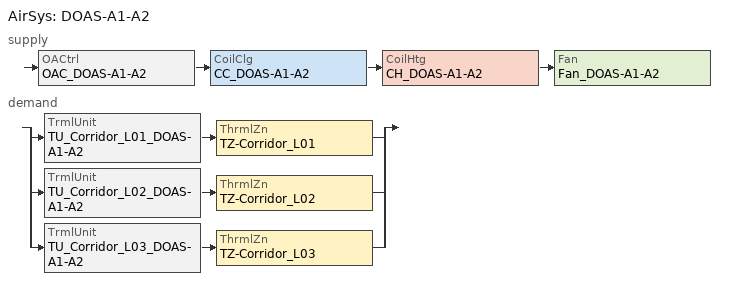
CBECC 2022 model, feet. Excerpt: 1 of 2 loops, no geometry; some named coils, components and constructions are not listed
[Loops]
AirSys 'DOAS-A1-A2'
 supply: OACtrl 'OAC_DOAS-A1-A2' > CoilClg 'CC_DOAS-A1-A2' > CoilHtg 'CH_DOAS-A1-A2' > Fan 'Fan_DOAS-A1-A2'
 demand: split
  | TrmlUnit 'TU_Corridor_L01_DOAS-A1-A2' > ThrmlZn 'TZ-Corridor_L01'
  | TrmlUnit 'TU_Corridor_L02_DOAS-A1-A2' > ThrmlZn 'TZ-Corridor_L02'
  | TrmlUnit 'TU_Corridor_L03_DOAS-A1-A2' > ThrmlZn 'TZ-Corridor_L03'
[ResCathedralCeiling] RoofRise=0; Orientation=Front; Construction=Concrete Roof_2x8 R25; RoofSolReflect=0.65
Name | Area
Roof (Front 2) : A13.5 MLT_B 17_L02 | 68.161
Roof (Front 1) : B2.0 MTL_B 18_L02 | 459.022
Roof (Front 2) : B2.0 MTL_B 18_L02 | 100.034
Roof (Front 3) : B2.0 MTL_B 18_L02 | 459.085
Roof (Front 1) : B2.5 MTL_B 22_L02 | 1.09974
Roof (Front 1) : B13.0 MTL_B 26_L02 | 15.8198
Roof (Front 2) : B13.0 MTL_B 26_L02 | 52.6652
Roof (Front 1) : CONF. POD_L02 | 182.73
Roof (Front 1) : GARAGE_L02 | 5128.87
Roof (Front 2) : GARAGE_L02 | 10709.4
Roof (Front 3) : GARAGE_L02 | 31.4176
Roof (Front 4) : GARAGE_L02 | 4150.62
Roof (Front 5) : GARAGE_L02 | 3407.97
Roof (Front 1) : LOUNGE POD_L02 | 201.938
Roof (Front 1) : LOUNGE_L02 | 867.838
Roof (Front 1) : MECH_L02 | 20.5052
Roof (Front 1) : NEIGHBORHOOD AMENITY_L02 | 534.728
Roof (Front 1) : POD_L02 | 99.7516
Roof (Front 1) : POOL EQUIP_L02 | 676.132
Roof (Front 1) : POOL_L02 | 1919.36
Roof (Front 1) : S7.0 MTL_B 30_L02 | 486.49
Roof (Front 1) : STORAGE 4_L02 | 894.994
Roof (Front 1) : STORAGE 5_L02 | 23.4774
Roof (Front 1) : STORAGE 6_L02 | 217.311
Roof (Front 1) : STORAGE 8_L02 | 42.5995
[ResExtWall]
Name | Orientation | Area | Construction
ExtWall (Left 1) : A13.5 MLT_B 17_L02; ExtWall (Left 1) : B13.0 MTL_B 26_L02 | Left | 72.1063 | R-21 Metal Frame
ExtWall (Back 1) : A13.5 MLT_B 17_L02 | Back | 142.713 | R-21 Metal Frame
ExtWall (Back 2) : A13.5 MLT_B 17_L02 | Back | 135.201 | R-21 Metal Frame
ExtWall (Back 3) : A13.5 MLT_B 17_L02 | Back | 174.764 | R-21 Metal Frame
ExtWall (Right 1) : A13.5 MLT_B 17_L02; ExtWall (Right 2) : B13.0 MTL_B 26_L02 | Right | 72.1063 | R-21 Metal Frame
ExtWall (Front 1) : B2.0 MTL_B 18_L02; ExtWall (Front 4) : B2.0 MTL_B 18_L02; ExtWall (Front 5) : B2.0 MTL_B 18_L02 | Front | 81.0079 | R-21 Metal Frame
ExtWall (Front 2) : B2.0 MTL_B 18_L02 | Front | 304.563 | R-21 Metal Frame
ExtWall (Front 3) : B2.0 MTL_B 18_L02 | Front | 147.685 | R-21 Metal Frame
ExtWall (Left 1) : B2.0 MTL_B 18_L02 | Left | 79.1417 | R-21 Metal Frame
ExtWall (Left 2) : B2.0 MTL_B 18_L02 | Left | 304.563 | R-21 Metal Frame
ExtWall (Left 3) : B2.0 MTL_B 18_L02 | Left | 147.685 | R-21 Metal Frame
ExtWall (Back 1) : B2.0 MTL_B 18_L02 | Back | 81.0079 | R-21 Metal Frame
ExtWall (Back 2) : B2.0 MTL_B 18_L02 | Back | 161.059 | R-21 Metal Frame
ExtWall (Right 1) : B2.0 MTL_B 18_L02; ExtWall (Right 4) : B2.0 MTL_B 18_L02 | Right | 304.563 | R-21 Metal Frame
ExtWall (Right 2) : B2.0 MTL_B 18_L02; ExtWall (Right 5) : B2.0 MTL_B 18_L02 | Right | 147.685 | R-21 Metal Frame
ExtWall (Right 3) : B2.0 MTL_B 18_L02 | Right | 81.0079 | R-21 Metal Frame
ExtWall (Front 1) : B2.5 MTL_B 22_L02 | Front | 151.988 | R-21 Metal Frame
ExtWall (Front 2) : B2.5 MTL_B 22_L02 | Front | 15.0868 | R-21 Metal Frame
ExtWall (Front 3) : B2.5 MTL_B 22_L02 | Front | 145.26 | R-21 Metal Frame
ExtWall (Front 4) : B2.5 MTL_B 22_L02 | Front | 137.894 | R-21 Metal Frame
ExtWall (Left 1) : B2.5 MTL_B 22_L02 | Left | 77.8661 | R-21 Metal Frame
ExtWall (Right 1) : B2.5 MTL_B 22_L02 | Right | 77.9134 | R-21 Metal Frame
ExtWall (Front 1) : B3.2 MTL_B 10_L02 | Front | 65.2756 | R-21 Metal Frame
ExtWall (Front 2) : B3.2 MTL_B 10_L02 | Front | 93.0079 | R-21 Metal Frame
ExtWall (Back 1) : B3.2 MTL_B 10_L02 | Back | 419.398 | R-21 Metal Frame
ExtWall (Back 2) : B3.2 MTL_B 10_L02 | Back | 65.2756 | R-21 Metal Frame
ExtWall (Right 1) : B3.2 MTL_B 10_L02 | Right | 144.224 | R-21 Metal Frame
ExtWall (Right 2) : B3.2 MTL_B 10_L02 | Right | 178.236 | R-21 Metal Frame
ExtWall (Right 3) : B3.2 MTL_B 10_L02 | Right | 99.0709 | R-21 Metal Frame
ExtWall (Front 1) : B8.0 MTL_B 23_L02 | Front | 25.1811 | R-21 Metal Frame
ExtWall (Front 2) : B8.0 MTL_B 23_L02 | Front | 217.412 | R-21 Metal Frame
ExtWall (Front 3) : B8.0 MTL_B 23_L02 | Front | 124.631 | R-21 Metal Frame
ExtWall (Front 4) : B8.0 MTL_B 23_L02 | Front | 138.913 | R-21 Metal Frame
ExtWall (Left 1) : B8.0 MTL_B 23_L02 | Left | 62.5715 | R-21 Metal Frame
ExtWall (Back 1) : B8.0 MTL_B 23_L02 | Back | 72.4685 | R-21 Metal Frame
ExtWall (Right 1) : B8.0 MTL_B 23_L02 | Right | 131.909 | R-21 Metal Frame
ExtWall (Right 2) : B8.0 MTL_B 23_L02 | Right | 82.4212 | R-21 Metal Frame
ExtWall (Right 3) : B8.0 MTL_B 23_L02 | Right | 286.13 | R-21 Metal Frame
ExtWall (Front 1) : B9.0 MTL_B 24_L02 | Front | 411.719 | R-21 Metal Frame
ExtWall (Front 2) : B9.0 MTL_B 24_L02 | Front | 142.618 | R-21 Metal Frame
ExtWall (Left 1) : B9.0 MTL_B 24_L02 | Left | 81.0079 | R-21 Metal Frame
ExtWall (Right 1) : B9.0 MTL_B 24_L02 | Right | 81.7972 | R-21 Metal Frame
ExtWall (Front 1) : B12.1 MTL_B 25_L02 | Front | 25.7992 | R-21 Metal Frame
ExtWall (Left 1) : B12.1 MTL_B 25_L02 | Left | 311.669 | R-21 Metal Frame
ExtWall (Left 2) : B12.1 MTL_B 25_L02 | Left | 140.791 | R-21 Metal Frame
ExtWall (Back 1) : B12.1 MTL_B 25_L02 | Back | 84.9055 | R-21 Metal Frame
ExtWall (Back 2) : B12.1 MTL_B 25_L02 | Back | 343.24 | R-21 Metal Frame
ExtWall (Right 1) : B12.1 MTL_B 25_L02 | Right | 47.9961 | R-21 Metal Frame
ExtWall (Back 1) : B13.0 MTL_B 26_L02 | Back | 139.193 | R-21 Metal Frame
ExtWall (Back 2) : B13.0 MTL_B 26_L02 | Back | 345.055 | R-21 Metal Frame
ExtWall (Back 3) : B13.0 MTL_B 26_L02 | Back | 127.567 | R-21 Metal Frame
ExtWall (Right 1) : B13.0 MTL_B 26_L02 | Right | 4.90551 | R-21 Metal Frame
ExtWall (Left 1) : ELEVATOR 1_L02 | Left | 45.0472 | R-21 Metal Frame
ExtWall (Front 1) : LOUNGE_L02 | Front | 247.749 | R-21 Metal Frame
ExtWall (Left 1) : LOUNGE_L02 | Left | 310.84 | R-21 Metal Frame
ExtWall (Front 1) : S1.0 MTL_B 27_L02 | Front | 205.709 | R-21 Metal Frame
ExtWall (Left 1) : S1.0 MTL_B 27_L02 | Left | 294.709 | R-21 Metal Frame
ExtWall (Left 2) : S1.0 MTL_B 27_L02 | Left | 201.165 | R-21 Metal Frame
ExtWall (Left 1) : S6.0 MTL_B 29_L02 | Left | 23.0906 | R-21 Metal Frame
ExtWall (Back 1) : S6.0 MTL_B 29_L02 | Back | 319.346 | R-21 Metal Frame
ExtWall (Right 1) : S6.0 MTL_B 29_L02 | Right | 23.0906 | R-21 Metal Frame
ExtWall (Back 1) : S7.0 MTL_B 30_L02 | Back | 249.161 | R-21 Metal Frame
ExtWall (Back 1) : STAIR 2_L02 | Back | 111.996 | R-21 Metal Frame
ExtWall (Left 1) : STAIR 3_L02 | Left | 120.315 | R-21 Metal Frame
ExtWall (Right 1) : STAIR 4_L02 | Right | 114.13 | R-21 Metal Frame
ExtWall (Right 1) : STAIR 5_L02 | Right | 119.043 | R-21 Metal Frame
ExtWall (Front 1) : WORK POD_L02 | Front | 333.638 | R-21 Metal Frame
ExtWall (Left 1) : WORK POD_L02 | Left | 181.335 | R-21 Metal Frame
ExtWall (Right 1) : WORK POD_L02 | Right | 20.0591 | R-21 Metal Frame
ExtWall (Front 1) : A1.0_B 1_L03; ExtWall (Front 1) : A1.3_B 19_L03 | Front | 77.7795 | Ext Wall Cons
ExtWall (Front 2) : A1.0_B 1_L03 | Front | 74.3077 | Ext Wall Cons
ExtWall (Front 3) : A1.0_B 1_L03 | Front | 76.2421 | Ext Wall Cons
ExtWall (Front 4) : A1.0_B 1_L03 | Front | 38.1211 | Ext Wall Cons
ExtWall (Left 1) : A1.0_B 1_L03 | Left | 284.217 | Ext Wall Cons
ExtWall (Left 2) : A1.0_B 1_L03 | Left | 75.6376 | Ext Wall Cons
ExtWall (Left 3) : A1.0_B 1_L03 | Left | 125.735 | Ext Wall Cons
ExtWall (Left 4) : A1.0_B 1_L03 | Left | 155.068 | Ext Wall Cons
ExtWall (Left 5) : A1.0_B 1_L03 | Left | 122.859 | Ext Wall Cons
ExtWall (Left 6) : A1.0_B 1_L03 | Left | 150.579 | Ext Wall Cons
ExtWall (Back 1) : A1.0_B 1_L03 | Back | 77.7795 | Ext Wall Cons
ExtWall (Back 2) : A1.0_B 1_L03 | Back | 154.455 | Ext Wall Cons
ExtWall (Back 3) : A1.0_B 1_L03 | Back | 126.228 | Ext Wall Cons
ExtWall (Back 4) : A1.0_B 1_L03 | Back | 77.3609 | Ext Wall Cons
ExtWall (Back 5) : A1.0_B 1_L03 | Back | 76.2421 | Ext Wall Cons
ExtWall (Right 1) : A1.0_B 1_L03 | Right | 159.803 | Ext Wall Cons
ExtWall (Right 2) : A1.0_B 1_L03 | Right | 124.414 | Ext Wall Cons
ExtWall (Right 3) : A1.0_B 1_L03 | Right | 124.493 | Ext Wall Cons
ExtWall (Right 4) : A1.0_B 1_L03 | Right | 160.092 | Ext Wall Cons
ExtWall (Right 5) : A1.0_B 1_L03 | Right | 154.978 | Ext Wall Cons
ExtWall (Right 6) : A1.0_B 1_L03 | Right | 125.226 | Ext Wall Cons
ExtWall (Front 1) : A1.1_B 7_L03 | Front | 121.744 | Ext Wall Cons
ExtWall (Front 2) : A1.1_B 7_L03 | Front | 155.46 | Ext Wall Cons
ExtWall (Front 3) : A1.1_B 7_L03 | Front | 123.604 | Ext Wall Cons
ExtWall (Front 4) : A1.1_B 7_L03 | Front | 151.827 | Ext Wall Cons
ExtWall (Front 5) : A1.1_B 7_L03 | Front | 123.064 | Ext Wall Cons
ExtWall (Front 6) : A1.1_B 7_L03 | Front | 156.602 | Ext Wall Cons
ExtWall (Front 7) : A1.1_B 7_L03 | Front | 120.781 | Ext Wall Cons
ExtWall (Front 8) : A1.1_B 7_L03 | Front | 153.086 | Ext Wall Cons
ExtWall (Left 1) : A1.1_B 7_L03; ExtWall (Left 2) : A1.1_B 7_L03; ExtWall (Left 3) : A1.1_B 7_L03; ExtWall (Left 7) : A1.1_B 7_L03; ExtWall (Left 1) : A1.6_B 22_L03 | Left | 96.6001 | Ext Wall Cons
ExtWall (Left 4) : A1.1_B 7_L03 | Left | 75.1923 | Ext Wall Cons
ExtWall (Left 5) : A1.1_B 7_L03 | Left | 24.6615 | Ext Wall Cons
ExtWall (Left 6) : A1.1_B 7_L03 | Left | 97.0181 | Ext Wall Cons
ExtWall (Back 1) : A1.1_B 7_L03 | Back | 125.01 | Ext Wall Cons
ExtWall (Back 2) : A1.1_B 7_L03 | Back | 153.74 | Ext Wall Cons
ExtWall (Back 3) : A1.1_B 7_L03 | Back | 120.307 | Ext Wall Cons
ExtWall (Back 4) : A1.1_B 7_L03 | Back | 154.935 | Ext Wall Cons
ExtWall (Back 5) : A1.1_B 7_L03 | Back | 121.491 | Ext Wall Cons
ExtWall (Back 6) : A1.1_B 7_L03 | Back | 159.554 | Ext Wall Cons
ExtWall (Back 7) : A1.1_B 7_L03 | Back | 122.054 | Ext Wall Cons
ExtWall (Back 8) : A1.1_B 7_L03 | Back | 154.913 | Ext Wall Cons
ExtWall (Right 1) : A1.1_B 7_L03; ExtWall (Right 2) : A1.1_B 7_L03; ExtWall (Right 3) : A1.1_B 7_L03; ExtWall (Right 7) : A1.1_B 7_L03; ExtWall (Right 1) : A1.6_B 22_L03 | Right | 96.6001 | Ext Wall Cons
ExtWall (Right 4) : A1.1_B 7_L03 | Right | 95.3189 | Ext Wall Cons
ExtWall (Right 5) : A1.1_B 7_L03 | Right | 78.3028 | Ext Wall Cons
ExtWall (Right 6) : A1.1_B 7_L03 | Right | 21.5289 | Ext Wall Cons
ExtWall (Front 1) : A1.2_B 15_L03 | Front | 152.798 | Ext Wall Cons
ExtWall (Front 2) : A1.2_B 15_L03 | Front | 124.252 | Ext Wall Cons
ExtWall (Front 3) : A1.2_B 15_L03 | Front | 47.4393 | Ext Wall Cons
ExtWall (Front 4) : A1.2_B 15_L03 | Front | 56.1368 | Ext Wall Cons
ExtWall (Front 5) : A1.2_B 15_L03 | Front | 154.235 | Ext Wall Cons
ExtWall (Front 6) : A1.2_B 15_L03 | Front | 123.458 | Ext Wall Cons
ExtWall (Left 1) : A1.2_B 15_L03 | Left | 59.54 | Ext Wall Cons
ExtWall (Left 2) : A1.2_B 15_L03 | Left | 49.749 | Ext Wall Cons
ExtWall (Back 1) : A1.2_B 15_L03 | Back | 122.265 | Ext Wall Cons
ExtWall (Back 2) : A1.2_B 15_L03 | Back | 153.127 | Ext Wall Cons
ExtWall (Right 1) : A1.2_B 15_L03 | Right | 55.1624 | Ext Wall Cons
ExtWall (Right 2) : A1.2_B 15_L03 | Right | 38.8104 | Ext Wall Cons
ExtWall (Right 3) : A1.2_B 15_L03 | Right | 85.8925 | Ext Wall Cons
ExtWall (Right 4) : A1.2_B 15_L03 | Right | 56.6864 | Ext Wall Cons
ExtWall (Right 5) : A1.2_B 15_L03 | Right | 127.366 | Ext Wall Cons
ExtWall (Right 6) : A1.2_B 15_L03 | Right | 153.166 | Ext Wall Cons
ExtWall (Right 7) : A1.2_B 15_L03 | Right | 75.4987 | Ext Wall Cons
ExtWall (Back 1) : A1.3_B 19_L03 | Back | 46.0715 | Ext Wall Cons
ExtWall (Right 1) : A1.3_B 19_L03 | Right | 155.909 | Ext Wall Cons
ExtWall (Right 2) : A1.3_B 19_L03 | Right | 132.689 | Ext Wall Cons
ExtWall (Front 1) : A1.4_B 20_L03 | Front | 47.1542 | Ext Wall Cons
ExtWall (Front 2) : A1.4_B 20_L03 | Front | 8.70833 | Ext Wall Cons
ExtWall (Left 1) : A1.4_B 20_L03 | Left | 156.645 | Ext Wall Cons
ExtWall (Left 2) : A1.4_B 20_L03 | Left | 131.794 | Ext Wall Cons
ExtWall (Back 1) : A1.4_B 20_L03 | Back | 46.8474 | Ext Wall Cons
ExtWall (Front 1) : A1.5_B 21_L03 | Front | 60.7959 | Ext Wall Cons
ExtWall (Front 2) : A1.5_B 21_L03 | Front | 41.3041 | Ext Wall Cons
ExtWall (Right 1) : A1.5_B 21_L03 | Right | 153.52 | Ext Wall Cons
ExtWall (Right 2) : A1.5_B 21_L03 | Right | 126.41 | Ext Wall Cons
ExtWall (Back 1) : A1.6_B 22_L03 | Back | 118.658 | Ext Wall Cons
ExtWall (Back 2) : A1.6_B 22_L03 | Back | 159.034 | Ext Wall Cons
[ResWin] SpecMethod=Overall Window Area
Name | WinType
Window (Back 1) : A13.5 MLT_B 17_L02; Window (Front 2) : B2.5 MTL_B 22_L02; Window (Back 2) : B3.2 MTL_B 10_L02; Window (Back 3) : B3.2 MTL_B 10_L02; Window (Right 3) : B3.2 MTL_B 10_L02; Window (Front 4) : B8.0 MTL_B 23_L02; Window (Right 2) : B8.0 MTL_B 23_L02; Window (Front 1) : B9.0 MTL_B 24_L02; Window (Front 2) : B9.0 MTL_B 24_L02; Window (Front 4) : B9.0 MTL_B 24_L02; Window (Back 3) : B13.0 MTL_B 26_L02; Window (Back 1) : S6.0 MTL_B 29_L02; Window (Front 2) : WORK POD_L02; Window (Front 3) : WORK POD_L02; Window (Left 4) : A1.0_B 1_L03; Window (Back 2) : A1.0_B 1_L03; Window (Right 2) : A1.0_B 1_L03; Window (Right 3) : A1.0_B 1_L03; Window (Right 6) : A1.0_B 1_L03; Window (Front 1) : A1.1_B 7_L03; Window (Front 3) : A1.1_B 7_L03; Window (Front 5) : A1.1_B 7_L03; Window (Front 7) : A1.1_B 7_L03; Window (Back 1) : A1.1_B 7_L03; Window (Back 2) : A1.1_B 7_L03; Window (Back 4) : A1.1_B 7_L03; Window (Back 5) : A1.1_B 7_L03; Window (Back 7) : A1.1_B 7_L03; Window (Back 9) : A1.1_B 7_L03; Window (Back 10) : A1.1_B 7_L03; Window (Back 11) : A1.1_B 7_L03; Window (Front 2) : A1.2_B 15_L03; Window (Front 4) : A1.2_B 15_L03; Window (Back 1) : A1.2_B 15_L03; Window (Right 1) : A1.2_B 15_L03; Window (Right 2) : A1.3_B 19_L03; Window (Left 2) : A1.4_B 20_L03; Window (Right 2) : A1.5_B 21_L03; Window (Back 1) : A1.6_B 22_L03; Window (Back 2) : A1.6_B 22_L03 | ResidentialWindowType 3
Window (Back 2) : A13.5 MLT_B 17_L02; Window (Front 1) : B2.0 MTL_B 18_L02; Window (Front 5) : B2.0 MTL_B 18_L02; Window (Front 6) : B2.0 MTL_B 18_L02; Window (Right 4) : B2.0 MTL_B 18_L02; Window (Front 3) : B2.5 MTL_B 22_L02; Window (Front 1) : B3.2 MTL_B 10_L02; Window (Left 1) : B8.0 MTL_B 23_L02; Window (Left 1) : B9.0 MTL_B 24_L02; Window (Back 1) : B12.1 MTL_B 25_L02; Window (Back 4) : B13.0 MTL_B 26_L02; Window (Front 1) : A1.0_B 1_L03; Window (Front 2) : A1.0_B 1_L03; Window (Front 3) : A1.0_B 1_L03; Window (Left 1) : A1.0_B 1_L03; Window (Back 3) : A1.0_B 1_L03; Window (Back 4) : A1.0_B 1_L03; Window (Left 1) : A1.1_B 7_L03; Window (Left 2) : A1.1_B 7_L03; Window (Right 1) : A1.1_B 7_L03; Window (Right 2) : A1.1_B 7_L03; Window (Right 3) : A1.1_B 7_L03; Window (Right 4) : A1.1_B 7_L03; Window (Right 5) : A1.1_B 7_L03; Window (Right 6) : A1.1_B 7_L03; Window (Front 1) : A1.3_B 19_L03; Window (Right 1) : A1.6_B 22_L03 | ResidentialWindowType 1
Window (Back 3) : A13.5 MLT_B 17_L02; Window (Front 4) : B2.5 MTL_B 22_L02; Window (Front 3) : B8.0 MTL_B 23_L02; Window (Back 5) : B12.1 MTL_B 25_L02; Window (Front 1) : WORK POD_L02; Window (Back 3) : A1.1_B 7_L03; Window (Back 6) : A1.1_B 7_L03; Window (Back 8) : A1.1_B 7_L03; Window (Back 12) : A1.1_B 7_L03; Window (Back 3) : A1.6_B 22_L03 | ResidentialWindowType 7
Window (Back 4) : A13.5 MLT_B 17_L02; Window (Front 3) : B2.0 MTL_B 18_L02; Window (Right 2) : B2.0 MTL_B 18_L02; Window (Front 1) : B2.5 MTL_B 22_L02; Window (Back 4) : B3.2 MTL_B 10_L02; Window (Right 1) : B3.2 MTL_B 10_L02; Window (Right 2) : B3.2 MTL_B 10_L02; Window (Front 1) : B8.0 MTL_B 23_L02; Window (Right 1) : B8.0 MTL_B 23_L02; Window (Front 3) : B9.0 MTL_B 24_L02; Window (Back 1) : B13.0 MTL_B 26_L02; Window (Back 2) : B13.0 MTL_B 26_L02; Window (Front 1) : S1.0 MTL_B 27_L02; Window (Left 1) : S1.0 MTL_B 27_L02; Window (Back 2) : S6.0 MTL_B 29_L02; Window (Left 3) : A1.0_B 1_L03; Window (Left 5) : A1.0_B 1_L03; Window (Back 1) : A1.0_B 1_L03; Window (Right 1) : A1.0_B 1_L03; Window (Right 4) : A1.0_B 1_L03; Window (Right 5) : A1.0_B 1_L03; Window (Front 2) : A1.1_B 7_L03; Window (Front 4) : A1.1_B 7_L03; Window (Front 6) : A1.1_B 7_L03; Window (Front 8) : A1.1_B 7_L03; Window (Front 1) : A1.2_B 15_L03; Window (Front 3) : A1.2_B 15_L03; Window (Back 2) : A1.2_B 15_L03; Window (Right 2) : A1.2_B 15_L03; Window (Right 1) : A1.3_B 19_L03; Window (Left 1) : A1.4_B 20_L03; Window (Right 1) : A1.5_B 21_L03 | ResidentialWindowType 2
Window (Front 2) : B2.0 MTL_B 18_L02; Window (Front 4) : B2.0 MTL_B 18_L02; Window (Left 1) : B2.0 MTL_B 18_L02; Window (Left 2) : B2.0 MTL_B 18_L02; Window (Left 3) : B2.0 MTL_B 18_L02; Window (Right 1) : B2.0 MTL_B 18_L02; Window (Right 3) : B2.0 MTL_B 18_L02; Window (Right 5) : B2.0 MTL_B 18_L02; Window (Right 6) : B2.0 MTL_B 18_L02; Window (Right 7) : B2.0 MTL_B 18_L02; Window (Left 1) : B12.1 MTL_B 25_L02; Window (Left 3) : B12.1 MTL_B 25_L02; Window (Left 2) : A1.0_B 1_L03 | ResidentialWindowType 4
Window (Back 1) : B3.2 MTL_B 10_L02 | ResidentialWindowType 5
Window (Front 2) : B8.0 MTL_B 23_L02; Window (Front 1) : LOUNGE_L02 | ResidentialWindowType 9
Window (Right 3) : B8.0 MTL_B 23_L02 | ResidentialWindowType 22
Window (Left 2) : B12.1 MTL_B 25_L02 | ResidentialWindowType 10
Window (Back 2) : B12.1 MTL_B 25_L02; Window (Back 5) : B13.0 MTL_B 26_L02 | ResidentialWindowType 8
Window (Back 3) : B12.1 MTL_B 25_L02; Window (Back 4) : B12.1 MTL_B 25_L02 | ResidentialWindowType 11
Window (Front 2) : LOUNGE_L02; Window (Left 1) : LOUNGE_L02 | ResidentialWindowType 19
Window (Left 2) : LOUNGE_L02 | ResidentialWindowType 16
Window (Back 1) : S7.0 MTL_B 30_L02; Window (Back 2) : S7.0 MTL_B 30_L02 | ResidentialWindowType 6
[ResIntFlr] Construction=Interior Floor Cons; IsPartySurface=1
Name | Area | FloorZ | Outside
IntFloor : A13.5 MLT_B 17_L02 | 278.644 | 10 | STORAGE 5_L01
IntFloor : ALL-GENDER RESTROOM_L02 | 5.71243 | 10 | CORRIDOR 1_L01
IntFloor : ALL-GENDER RESTROOM_L02 2 | 61.3056 | 10 | GARAGE_L01
IntFloor : B2.0 MTL_B 18_L02; IntFloor : B2.0 MTL_B 18_L02 2; IntFloor : B2.0 MTL_B 18_L02 3; IntFloor : B2.0 MTL_B 18_L02 4 | 1226.71 | 10 | B2.0 MTL_B 13_L01
IntFloor : B2.5 MTL_B 22_L02 | 789.013 | 10 | GARAGE_L01
IntFloor : B2.5 MTL_B 22_L02 2 | 164.633 | 10 | LOUNGE_L01
IntFloor : B2.5 MTL_B 22_L02 3 | 275.553 | 10 | PACKAGE ROOM_L01
IntFloor : B3.2 MTL_B 10_L02 | 687.341 | 10 | A8.0 MTL_B 8_L01
IntFloor : B3.2 MTL_B 10_L02 2 | 11.019 | 10 | CORRIDOR 1_L01
IntFloor : B3.2 MTL_B 10_L02 3 | 413.413 | 10 | ELECTRICAL_L01
IntFloor : B8.0 MTL_B 23_L02 | 1248.61 | 10 | B8.1 MTL_B 17_L01
IntFloor : B8.0 MTL_B 23_L02 2 | 156.894 | 10 | LOBBY 1_L01
IntFloor : B9.0 MTL_B 24_L02 | 1320.8 | 10 | B9.0 MTL_B 18_L01
IntFloor : B12.1 MTL_B 25_L02 | 1253.88 | 10 | B12.0 MTL_B 19_L01
IntFloor : B13.0 MTL_B 26_L02 | 525.496 | 10 | WATER HEATER ROOM_L01
IntFloor : CONF. POD_L02 | 182.73 | 10 | WORKROOM_L01
IntFloor : ELEVATOR 1_L02 | 96.3458 | 10 | ELEVATOR 1_L01
IntFloor : ELEVATOR 2_L02 | 92.1777 | 10 | ELEVATOR 2_L01
IntFloor : ELEVATOR 3_L02 | 87.7188 | 10 | ELEVATOR 3_L01
IntFloor : ELEVATOR 4_L02 | 91.353 | 10 | ELEVATOR 4_L01
IntFloor : ELEVATOR 5_L02 | 84.3648 | 10 | ELEVATOR 5_L01
IntFloor : EXHAUST_L02 | 21.4663 | 10 | EXHAUST_L01
IntFloor : EXHAUST_L02 2 | 6.30542 | 10 | STORAGE 1_L01
IntFloor : FAN ROOM_L02 | 499.282 | 10 | FAN ROOM_L01
IntFloor : GARAGE_L02 | 227.355 | 10 | ATTIC STOCK_L01
IntFloor : GARAGE_L02 2 | 13.7814 | 10 | BIKE STORAGE_L01
IntFloor : GARAGE_L02 3 | 20.2472 | 10 | CORRIDOR 1_L01
IntFloor : GARAGE_L02 4 | 30.7684 | 10 | CORRIDOR 1_L01
IntFloor : GARAGE_L02 5 | 132.06 | 10 | CORRIDOR 1_L01
IntFloor : GARAGE_L02 6 | 215.876 | 10 | CORRIDOR 1_L01
IntFloor : GARAGE_L02 7 | 39.2417 | 10 | EGRESS PASSAGEWAY 1_L01
IntFloor : GARAGE_L02 8 | 21.3926 | 10 | EGRESS PASSAGEWAY 2_L01
IntFloor : GARAGE_L02 9 | 40134.4 | 10 | GARAGE_L01
IntFloor : GARAGE_L02 10 | 19624.5 | 10 | GARAGE_L01
IntFloor : GARAGE_L02 11 | 107.241 | 10 | JANITOR CLOSET 2_L01
IntFloor : GARAGE_L02 12 | 41.3084 | 10 | LOBBY 1_L01
IntFloor : GARAGE_L02 13 | 6.99063 | 10 | LOBBY 4_L01
IntFloor : GARAGE_L02 14 | 17.8412 | 10 | PACKAGE ROOM_L01
IntFloor : GARAGE_L02 15 | 266.517 | 10 | PET SPA_L01
IntFloor : GARAGE_L02 16 | 327.295 | 10 | TENANT STORAGE_L01
IntFloor : GARAGE_L02 17 | 123.695 | 10 | UTILITY_L01
IntFloor : IDF 1_L02 | 2.81569 | 10 | EGRESS PASSAGEWAY 2_L01
IntFloor : IDF 1_L02 2 | 59.9036 | 10 | GARAGE_L01
IntFloor : IDF 1_L02 3 | 76.1819 | 10 | UTILITY_L01
IntFloor : IDF 2_L02 | 63.3525 | 10 | IDF_L01
IntFloor : IDF 2_L02 2 | 0.297871 | 10 | STORAGE 2_L01
IntFloor : IDF 2_L02 3 | 1.44428 | 10 | STORAGE 3_L01
IntFloor : LOUNGE POD_L02 | 201.937 | 10 | MAIL_L01
IntFloor : LOUNGE_L02 | 3.74518 | 10 | CORRIDOR 1_L01
IntFloor : LOUNGE_L02 2 | 26.7352 | 10 | LEASING_L01
IntFloor : LOUNGE_L02 3 | 390.406 | 10 | LOBBY 2_L01
IntFloor : LOUNGE_L02 4 | 299.4 | 10 | MAIL_L01
IntFloor : LOUNGE_L02 5 | 41.6812 | 10 | MAIL_L01
IntFloor : LOUNGE_L02 6 | 105.869 | 10 | RESTROOM 2_L01
IntFloor : MECH_L02 | 19.7148 | 10 | MAIL_L01
IntFloor : MECH_L02 2 | 0.790393 | 10 | RESTROOM 2_L01
IntFloor : NEIGHBORHOOD AMENITY_L02 | 534.728 | 10 | NEIGHBORHOOD AMENITY_L01
IntFloor : POD_L02 | 99.7498 | 10 | MAIL_L01
IntFloor : POOL EQUIP_L02 | 676.132 | 10 | GARAGE_L01
IntFloor : POOL_L02 | 1919.36 | 10 | GARAGE_L01
IntFloor : S1.0 MTL_B 27_L02 | 243.2 | 10 | CORRIDOR 1_L01
IntFloor : S1.0 MTL_B 27_L02 2 | 131.864 | 10 | LOUNGE_L01
IntFloor : S1.0 MTL_B 27_L02 3 | 220.707 | 10 | PACKAGE ROOM_L01
IntFloor : S1.0 MTL_B 27_L02 4 | 582.316 | 10 | S1.0 MTL_B 20_L01
IntFloor : S6.0 MTL_B 29_L02 | 98.4723 | 10 | ELEV. CONTROL ROOM_L01
IntFloor : S6.0 MTL_B 29_L02 2 | 318.627 | 10 | LOBBY 3_L01
IntFloor : S7.0 MTL_B 30_L02 | 486.49 | 10 | S7.0 MTL_B 22_L01
IntFloor : STAIR 1_L02 | 1.11712 | 10 | CORRIDOR 1_L01
IntFloor : STAIR 1_L02 2 | 226.119 | 10 | STAIR 1_L01
IntFloor : STAIR 2_L02 | 218.673 | 10 | STAIR 2_L01
IntFloor : STAIR 3_L02 | 249.673 | 10 | STAIR 3_L01
IntFloor : STAIR 4_L02 | 202.891 | 10 | STAIR 4_L01
IntFloor : STAIR 5_L02 | 208.742 | 10 | STAIR 5_L01
IntFloor : STORAGE 2_L02 | 37.1188 | 10 | GARAGE_L01
IntFloor : STORAGE 3_L02 | 80.1883 | 10 | PET SPA_L01
IntFloor : STORAGE 3_L02 2 | 84.0858 | 10 | STORAGE 3_L01
IntFloor : STORAGE 4_L02 | 894.994 | 10 | GARAGE_L01
IntFloor : STORAGE 5_L02 | 196.983 | 10 | CORRIDOR 1_L01
IntFloor : STORAGE 5_L02 2 | 83.5583 | 10 | GARAGE_L01
IntFloor : STORAGE 5_L02 3 | 3.61031 | 10 | LOBBY 4_L01
IntFloor : STORAGE 5_L02 4 | 12.2637 | 10 | STORAGE 5_L01
IntFloor : STORAGE 6_L02 | 857.017 | 10 | BIKE STORAGE_L01
IntFloor : STORAGE 6_L02 2 | 549.533 | 10 | CORRIDOR 1_L01
IntFloor : STORAGE 6_L02 3 | 60.9786 | 10 | GARAGE_L01
IntFloor : STORAGE 6_L02 4 | 198.646 | 10 | GARAGE_L01
IntFloor : STORAGE 7_L02 | 38.1353 | 10 | STORAGE 2_L01
IntFloor : STORAGE 8_L02 | 121.394 | 10 | GARAGE_L01
IntFloor : STORAGE 8_L02 2 | 79.0189 | 10 | STORAGE 1_L01
IntFloor : SUPPLY AIR 1_L02 | 24.2891 | 10 | SUPPLY ROOM_L01
IntFloor : SUPPLY AIR 2_L02 | 18.5156 | 10 | JANITOR CLOSET 1_L01
IntFloor : TRASH VESTIBULE 1_L02 | 134.398 | 10 | TRASH VESTIBULE 1_L01
IntFloor : TRASH VESTIBULE 2_L02 | 227.355 | 10 | TRASH VESTIBULE 2_L01
IntFloor : WORK POD_L02 | 271.853 | 10 | CORRIDOR 1_L01
IntFloor : WORK POD_L02 2 | 118.267 | 10 | STAIR 1_L01
IntFloor : A1.0_B 1_L03 | 819.191 | 22 | GARAGE_L02
IntFloor : A1.0_B 1_L03 2 | 791.458 | 22 | GARAGE_L02
IntFloor : A1.0_B 1_L03 3 | 810.002 | 22 | A1.0 MTL_B 1_L02
IntFloor : A1.0_B 1_L03 4 | 786.096 | 22 | GARAGE_L02
IntFloor : A1.0_B 1_L03 5 | 8.12946 | 22 | A1.0 MTL_B 1_L02
IntFloor : A1.0_B 1_L03 6 | 525.123 | 22 | A1.0 MTL_B 1_L02
IntFloor : A1.0_B 1_L03 7 | 198.678 | 22 | CORRIDOR 1_L02
IntFloor : A1.0_B 1_L03 8 | 100.107 | 22 | GARAGE_L02
IntFloor : A1.0_B 1_L03 9 | 519.107 | 22 | A1.0 MTL_B 1_L02
IntFloor : A1.0_B 1_L03 10 | 4.26588 | 22 | B2.0 MTL_B 18_L02
IntFloor : A1.0_B 1_L03 11 | 195.62 | 22 | CORRIDOR 1_L02
IntFloor : A1.0_B 1_L03 12 | 98.5662 | 22 | GARAGE_L02
IntFloor : A1.1_B 7_L03 | 541.075 | 22 | B13.0 MTL_B 26_L02
IntFloor : A1.1_B 7_L03 2 | 177.395 | 22 | CORRIDOR 1_L02
IntFloor : A1.1_B 7_L03 3 | 45.5428 | 22 | GARAGE_L02
IntFloor : A1.1_B 7_L03 4 | 1.9602 | 22 | A13.0 MTL_B 12_L02
IntFloor : A1.1_B 7_L03 5 | 509.691 | 22 | A13.0 MTL_B 12_L02
IntFloor : A1.1_B 7_L03 6 | 171.698 | 22 | CORRIDOR 1_L02
IntFloor : A1.1_B 7_L03 7 | 48.4349 | 22 | GARAGE_L02
IntFloor : A1.1_B 7_L03 8 | 518.931 | 22 | B13.0 MTL_B 26_L02
IntFloor : A1.1_B 7_L03 9 | 175.318 | 22 | CORRIDOR 1_L02
IntFloor : A1.1_B 7_L03 10 | 1.34635 | 22 | GARAGE_L02
IntFloor : A1.1_B 7_L03 11 | 48.1098 | 22 | STORAGE 6_L02
IntFloor : A1.1_B 7_L03 12 | 800.111 | 22 | A1.0 MTL_B 1_L02
IntFloor : A1.1_B 7_L03 13 | 822.954 | 22 | A1.1 MTL_B 8_L02
IntFloor : A1.1_B 7_L03 14 | 809.816 | 22 | A1.0 MTL_B 1_L02
IntFloor : A1.1_B 7_L03 15 | 789.381 | 22 | A1.0 MTL_B 1_L02
IntFloor : A1.1_B 7_L03 16 | 240.776 | 22 | A13.0 MTL_B 12_L02
IntFloor : A1.1_B 7_L03 17 | 297.458 | 22 | A13.0 MTL_B 12_L02
IntFloor : A1.1_B 7_L03 18 | 172.774 | 22 | CORRIDOR 1_L02
IntFloor : A1.1_B 7_L03 19 | 48.7385 | 22 | GARAGE_L02
IntFloor : A1.2_B 15_L03 | 793.676 | 22 | GARAGE_L02
IntFloor : A1.2_B 15_L03 2 | 804.529 | 22 | GARAGE_L02
IntFloor : A1.2_B 15_L03 3 | 9.60351 | 22 | CORRIDOR 1_L02
IntFloor : A1.2_B 15_L03 4 | 798.348 | 22 | GARAGE_L02
IntFloor : A1.2_B 15_L03 5 | 805.523 | 22 | GARAGE_L02
IntFloor : A1.3_B 19_L03 | 827.732 | 22 | GARAGE_L02
IntFloor : A1.4_B 20_L03 | 860.724 | 22 | GARAGE_L02
IntFloor : A1.5_B 21_L03 | 822.087 | 22 | GARAGE_L02
IntFloor : A1.6_B 22_L03 | 473.095 | 22 | A13.0 MTL_B 12_L02
IntFloor : A1.6_B 22_L03 2 | 1.76983 | 22 | B13.0 MTL_B 26_L02
[ResIntWall] Construction=Interior Wall Cons; IsPartySurface=1
Name | Area | Outside
IntWall : A13.5 MLT_B 17_L02 | 281.161 | B12.1 MTL_B 25_L02
IntWall : A13.5 MLT_B 17_L02 2 | 452.677 | CORRIDOR 1_L02
IntWall : ALL-GENDER RESTROOM_L02 | 110.114 | CORRIDOR 1_L02
IntWall : ALL-GENDER RESTROOM_L02 2 | 87.6417 | CORRIDOR 1_L02
IntWall : ALL-GENDER RESTROOM_L02 3 | 110.114 | GARAGE_L02
IntWall : ALL-GENDER RESTROOM_L02 4; IntWall : GARAGE_L02 10 | 87.6417 | STORAGE 2_L02
IntWall : B2.0 MTL_B 18_L02; IntWall : B2.0 MTL_B 18_L02 3; IntWall : B2.0 MTL_B 18_L02 4; IntWall : B2.0 MTL_B 18_L02 5 | 452.248 | CORRIDOR 1_L02
IntWall : B2.0 MTL_B 18_L02 2 | 336.043 | B9.0 MTL_B 24_L02
IntWall : B2.0 MTL_B 18_L02 6; IntWall : B3.2 MTL_B 10_L02 4 | 255.992 | STAIR 4_L02
IntWall : B2.5 MTL_B 22_L02 | 450.228 | CORRIDOR 1_L02
IntWall : B2.5 MTL_B 22_L02 2 | 417.051 | S1.0 MTL_B 27_L02
IntWall : B3.2 MTL_B 10_L02 | 276.256 | B13.0 MTL_B 26_L02
IntWall : B3.2 MTL_B 10_L02 2 | 70.3976 | CORRIDOR 1_L02
IntWall : B3.2 MTL_B 10_L02 3 | 145.276 | CORRIDOR 1_L02
IntWall : B8.0 MTL_B 23_L02 | 178.869 | CORRIDOR 1_L02
IntWall : B8.0 MTL_B 23_L02 2 | 111.705 | CORRIDOR 1_L02
IntWall : B8.0 MTL_B 23_L02 3 | 127.441 | ELEVATOR 5_L02
IntWall : B8.0 MTL_B 23_L02 4 | 95.3268 | ELEVATOR 5_L02
IntWall : B8.0 MTL_B 23_L02 5 | 43.6085 | SUPPLY AIR 2_L02
IntWall : B9.0 MTL_B 24_L02 | 348.739 | CORRIDOR 1_L02
IntWall : B9.0 MTL_B 24_L02 2 | 67.6654 | CORRIDOR 1_L02
IntWall : B12.1 MTL_B 25_L02 | 74.4528 | CORRIDOR 1_L02
IntWall : B12.1 MTL_B 25_L02 2 | 123.303 | CORRIDOR 1_L02
IntWall : B12.1 MTL_B 25_L02 3 | 260.283 | STAIR 3_L02
IntWall : B12.1 MTL_B 25_L02 4; IntWall : STAIR 3_L02 2 | 67.6102 | SUPPLY AIR 1_L02
IntWall : B13.0 MTL_B 26_L02 | 611.815 | CORRIDOR 1_L02
IntWall : CONF. POD_L02 | 132.232 | CORRIDOR 1_L02
IntWall : CONF. POD_L02 2 | 198.992 | CORRIDOR 1_L02
IntWall : CONF. POD_L02 3 | 132.232 | LOUNGE POD_L02
IntWall : ELEVATOR 1_L02 | 108.583 | ELEVATOR 2_L02
IntWall : ELEVATOR 1_L02 2 | 82.7244 | LOUNGE_L02
IntWall : ELEVATOR 1_L02 3 | 108.583 | WORK POD_L02
IntWall : ELEVATOR 2_L02 | 122.244 | LOUNGE_L02
IntWall : ELEVATOR 3_L02 | 98.8661 | STAIR 3_L02
IntWall : ELEVATOR 4_L02 | 124.579 | S6.0 MTL_B 29_L02
IntWall : ELEVATOR 4_L02 2 | 105.594 | S6.0 MTL_B 29_L02
IntWall : ELEVATOR 4_L02 3 | 105.594 | STAIR 2_L02
IntWall : EXHAUST_L02 | 86.1614 | GARAGE_L02
IntWall : EXHAUST_L02 2; IntWall : IDF 2_L02 2 | 71.6772 | STORAGE 7_L02
IntWall : EXHAUST_L02 3 | 50.5787 | STORAGE 8_L02
IntWall : EXHAUST_L02 4 | 43.0354 | STORAGE 8_L02
IntWall : EXHAUST_L02 5 | 21.0984 | STORAGE 8_L02
IntWall : FAN ROOM_L02; IntWall : FAN ROOM_L02 3 | 215.165 | GARAGE_L02
IntWall : FAN ROOM_L02 2; IntWall : FAN ROOM_L02 4 | 334.146 | GARAGE_L02
IntWall : GARAGE_L02; IntWall : GARAGE_L02 3 | 211.157 | IDF 1_L02
IntWall : GARAGE_L02 2 | 94.7244 | IDF 1_L02
IntWall : GARAGE_L02 4 | 130.776 | IDF 2_L02
IntWall : GARAGE_L02 5 | 218.161 | POOL EQUIP_L02
IntWall : GARAGE_L02 6 | 335.921 | POOL EQUIP_L02
IntWall : GARAGE_L02 7 | 513.78 | POOL_L02
IntWall : GARAGE_L02 8 | 343.929 | POOL_L02
IntWall : GARAGE_L02 9 | 147.535 | POOL_L02
IntWall : GARAGE_L02 11 | 60.9882 | STORAGE 2_L02
IntWall : GARAGE_L02 12; IntWall : IDF 2_L02 | 71.6772 | STORAGE 3_L02
IntWall : GARAGE_L02 13 | 330.031 | STORAGE 3_L02
IntWall : GARAGE_L02 14; IntWall : POOL_L02 | 403.587 | STORAGE 4_L02
IntWall : GARAGE_L02 15 | 319.335 | STORAGE 4_L02
IntWall : GARAGE_L02 16 | 358.839 | STORAGE 5_L02
IntWall : GARAGE_L02 17 | 127.673 | STORAGE 5_L02
IntWall : GARAGE_L02 18 | 285.26 | STORAGE 6_L02
IntWall : GARAGE_L02 19 | 158.181 | STORAGE 6_L02
IntWall : GARAGE_L02 20 | 578.37 | STORAGE 6_L02
IntWall : GARAGE_L02 21 | 225.567 | STORAGE 6_L02
IntWall : GARAGE_L02 22 | 863.63 | STORAGE 6_L02
IntWall : GARAGE_L02 23 | 76.6142 | STORAGE 7_L02
IntWall : GARAGE_L02 24 | 372.264 | STORAGE 8_L02
IntWall : GARAGE_L02 25; IntWall : GARAGE_L02 27 | 135.685 | TRASH VESTIBULE 1_L02
IntWall : GARAGE_L02 26 | 142.634 | TRASH VESTIBULE 1_L02
IntWall : GARAGE_L02 28; IntWall : GARAGE_L02 30 | 229.748 | TRASH VESTIBULE 2_L02
IntWall : GARAGE_L02 29 | 142.5 | TRASH VESTIBULE 2_L02
IntWall : LOUNGE POD_L02 | 83.4646 | LOUNGE_L02
IntWall : LOUNGE POD_L02 2 | 84.5512 | POD_L02
IntWall : LOUNGE_L02; IntWall : LOUNGE_L02 3 | 55.5472 | MECH_L02
IntWall : LOUNGE_L02 2 | 53.1575 | MECH_L02
IntWall : LOUNGE_L02 4 | 170.173 | POD_L02
IntWall : LOUNGE_L02 5 | 84.2677 | POD_L02
IntWall : POOL EQUIP_L02 | 289.839 | POOL_L02
IntWall : POOL EQUIP_L02 2 | 71.6772 | STORAGE 8_L02
IntWall : S1.0 MTL_B 27_L02 | 122.343 | WORK POD_L02
IntWall : S6.0 MTL_B 29_L02 | 175.567 | STAIR 2_L02
IntWall : S7.0 MTL_B 30_L02 | 281.161 | STAIR 2_L02
IntWall : STAIR 1_L02 | 111.031 | WORK POD_L02
IntWall : STAIR 1_L02 2 | 38.9331 | WORK POD_L02
IntWall : STAIR 3_L02 | 51.7323 | SUPPLY AIR 1_L02
IntWall : A1.0_B 1_L03 | 305.023 | B2.2_B 42_L03
IntWall : A1.0_B 1_L03 2 | 305.023 | S1.1_B 60_L03
IntWall : A1.0_B 1_L03 3 | 376.208 | A1.2_B 15_L03
IntWall : A1.0_B 1_L03 4 | 278.41 | CORRIDOR 1_L03
IntWall : A1.0_B 1_L03 5 | 302.119 | S4.0_B 64_L03
IntWall : A1.0_B 1_L03 6 | 308.04 | B3.6_B 50_L03
IntWall : A1.0_B 1_L03 7 | 280.803 | CORRIDOR 1_L03
IntWall : A1.0_B 1_L03 8 | 382.102 | S1.0_B 55_L03
IntWall : A1.0_B 1_L03 9 | 273.437 | CORRIDOR 1_L03
IntWall : A1.0_B 1_L03 10 | 382.618 | S1.0_B 55_L03
IntWall : A1.0_B 1_L03 11 | 305.257 | S1.1_B 60_L03
IntWall : A1.0_B 1_L03 12 | 387.118 | A1.7_B 23_L03
IntWall : A1.0_B 1_L03 13 | 284.585 | CORRIDOR 1_L03
IntWall : A1.0_B 1_L03 14 | 203.63 | STAIR 5_L03
IntWall : A1.0_B 1_L03 15 | 107.246 | SUPPLY AIR 5_L03
IntWall : A1.0_B 1_L03 16 | 348.997 | B2.2_B 42_L03
IntWall : A1.0_B 1_L03 17 | 310.876 | B2.2_B 42_L03
IntWall : A1.0_B 1_L03 18 | 280.204 | CORRIDOR 1_L03
IntWall : A1.1_B 7_L03 | 303.529 | B3.1_B 28_L03
IntWall : A1.1_B 7_L03 2 | 278.75 | CORRIDOR 1_L03
IntWall : A1.1_B 7_L03 3 | 303.529 | B2.3_B 47_L03
IntWall : A1.1_B 7_L03 4 | 275.242 | CORRIDOR 1_L03
IntWall : A1.1_B 7_L03 5; IntWall : A1.1_B 7_L03 16 | 303.529 | A1.6_B 22_L03
IntWall : A1.1_B 7_L03 6 | 281.045 | CORRIDOR 1_L03
IntWall : A1.1_B 7_L03 7 | 301.698 | B9.0_B 52_L03
IntWall : A1.1_B 7_L03 8 | 283.576 | CORRIDOR 1_L03
IntWall : A1.1_B 7_L03 9 | 345.273 | B8.0_B 51_L03
IntWall : A1.1_B 7_L03 10 | 279.859 | CORRIDOR 1_L03
IntWall : A1.1_B 7_L03 11 | 56.4773 | SUPPLY AIR 4_L03
IntWall : A1.1_B 7_L03 12 | 309.75 | B2.1_B 41_L03
IntWall : A1.1_B 7_L03 13 | 405.069 | B2.5_B 49_L03
IntWall : A1.1_B 7_L03 14 | 279.666 | CORRIDOR 1_L03
IntWall : A1.1_B 7_L03 15 | 273.98 | CORRIDOR 1_L03
IntWall : A1.1_B 7_L03 17 | 276.967 | CORRIDOR 1_L03
IntWall : A1.2_B 15_L03 | 277.4 | A3.0_B 25_L03
IntWall : A1.2_B 15_L03 2 | 371.373 | A11.0_B 37_L03
IntWall : A1.2_B 15_L03 3 | 277.05 | CORRIDOR 1_L03
IntWall : A1.2_B 15_L03 4 | 233.419 | A12.0_B 38_L03
IntWall : A1.2_B 15_L03 5 | 278.694 | CORRIDOR 1_L03
IntWall : A1.2_B 15_L03 6 | 270.399 | A3.0_B 25_L03
IntWall : A1.2_B 15_L03 7 | 280.532 | CORRIDOR 1_L03
IntWall : A1.2_B 15_L03 8 | 373.975 | CORRIDOR 1_L03
IntWall : A1.2_B 15_L03 9 | 268.176 | A3.0_B 25_L03
IntWall : A1.2_B 15_L03 10 | 301.966 | B2.2_B 42_L03
IntWall : A1.2_B 15_L03 11 | 277.692 | CORRIDOR 1_L03
IntWall : A1.3_B 19_L03 | 336.731 | CORRIDOR 1_L03
IntWall : A1.3_B 19_L03 2 | 288.598 | CORRIDOR 1_L03
IntWall : A1.3_B 19_L03 3 | 305.023 | S1.0_B 55_L03
IntWall : A1.4_B 20_L03 | 326.756 | A12.0_B 38_L03
IntWall : A1.4_B 20_L03 2 | 335.771 | CORRIDOR 1_L03
IntWall : A1.4_B 20_L03 3 | 288.44 | CORRIDOR 1_L03
IntWall : A1.5_B 21_L03 | 280.702 | A3.0_B 25_L03
IntWall : A1.5_B 21_L03 2 | 279.93 | CORRIDOR 1_L03
IntWall : A1.5_B 21_L03 3 | 382.802 | S1.0_B 55_L03
[DwellUnit]
Name | DwellUnitTypeRef | Count
DwellingUnit 19 | A13.5 MTL_B
DwellingUnit 20 | B2.0 MTL_B | 4
DwellingUnit 21 | B2.5 MTL_B
DwellingUnit 22 | B3.2 MTL_B
DwellingUnit 23 | B8.0 MTL_B
DwellingUnit 24 | B9.0 MTL_B
DwellingUnit 25 | B12.1 MTL_B
DwellingUnit 26 | B13.0 MTL_B
DwellingUnit 27 | S1.0 MTL_B | 2
DwellingUnit 28 | S6.0 MTL_B
DwellingUnit 29 | S7.0 MTL_B
DwellingUnit 30 | A1.0_B | 6
DwellingUnit 31 | A1.1_B | 8
DwellingUnit 32 | A1.2_B | 4
DwellingUnit 33 | A1.3_B
DwellingUnit 34 | A1.4_B
DwellingUnit 35 | A1.5_B
[ResOtherZn] ozDHWSys=ResidentialDHWSystem 1; CeilingHeight=12; FloorHeight=12; Bottom=10; IAQOption=Individual IAQ Fans
Name | Type | SpcFunc | VentSpcFunc | Area | IAQFanRef | ElevCnt | ozHVACSystem
ALL-GENDER RESTROOM_L02 | Unconditioned | Unoccupied-Include in Gross Floor Area | NA | 67.018 | EF_R-1 (40)
CONF. POD_L02 | Unconditioned | Lounge, Breakroom, or Waiting Area | Misc - All others | 182.73 | EF_R-1 (40)
ELEVATOR 1_L02 | Unconditioned | Unoccupied-Include in Gross Floor Area | NA | 96.3458 | EF_R-1 (40) | 5
ELEVATOR 2_L02 | Unconditioned | Unoccupied-Include in Gross Floor Area | NA | 92.1777 | EF_R-1 (40) | 5
ELEVATOR 3_L02 | Unconditioned | Unoccupied-Include in Gross Floor Area | NA | 87.7188 | EF_R-1 (40) | 5
ELEVATOR 4_L02 | Unconditioned | Unoccupied-Include in Gross Floor Area | NA | 91.353 | EF_R-1 (40) | 5
ELEVATOR 5_L02 | Unconditioned | Unoccupied-Include in Gross Floor Area | NA | 84.3648 | EF_R-1 (40) | 5
EXHAUST_L02 | Unconditioned | Unoccupied-Include in Gross Floor Area | NA | 27.7717 | EF_R-1 (40)
FAN ROOM_L02 | Unconditioned | Electrical, Mechanical, Telephone Rooms | Misc - All others | 499.282 | GEF-B-L2_FAN ROOM
GARAGE_L02 | Unconditioned | Storage |  | 61350.6 | GEF-A-L2_GARAGE
IDF 1_L02 |  | Unoccupied-Include in Gross Floor Area | NA | 138.901 | EF_R-1 (40) |  | AC-L2-1_IDF 1_L02
IDF 2_L02 |  | Unoccupied-Include in Gross Floor Area | NA | 65.0946 | EF_R-1 (40) |  | AC-L2-2_IDF 2_L02
LOUNGE POD_L02 | Unconditioned | Lounge, Breakroom, or Waiting Area | Misc - All others | 201.937 | EF_R-1 (40)
LOUNGE_L02 |  | Lounge, Breakroom, or Waiting Area | Misc - All others | 867.837 | ( EF-L2-2B_LOUNGE, SF-L2-2B_LOUNGE ) |  | FCU-L2-1B_LOUNGE_L2
MECH_L02 |  | Electrical, Mechanical, Telephone Rooms | Misc - All others | 20.5052 | EF_R-1 (40)
NEIGHBORHOOD AMENITY_L02 |  | Conference, Multipurpose and Meeting Area | Misc - All others | 534.728 | EF_R-1 (40)
POD_L02 |  | Electrical, Mechanical, Telephone Rooms | Misc - All others | 99.7498 | ( EF-L2-3B_POD, SF-L2-3B_LOUNGE ) |  | FCU-L2-2B_POD_L02
POOL EQUIP_L02 |  | Electrical, Mechanical, Telephone Rooms | Misc - All others | 676.132 | EF-L2-1B_POOL EQUIP
POOL_L02 | Unconditioned | Exercise/Fitness Center and Gymnasium Areas | Sports/Entertainment - Gym, sports arena (play area) | 1919.36 | EF_R-1 (40)
STAIR 1_L02 | Unconditioned | Stairwell | General - Unoccupied | 227.236 | EF_R-1 (40)
STAIR 2_L02 | Unconditioned | Stairwell | General - Unoccupied | 218.673 | EF_R-1 (40)
STAIR 3_L02 | Unconditioned | Stairwell | General - Unoccupied | 249.673 | EF_R-1 (40)
STAIR 4_L02 | Unconditioned | Stairwell | General - Unoccupied | 202.891 | EF_R-1 (40)
STAIR 5_L02 | Unconditioned | Stairwell | General - Unoccupied | 208.742 | EF_R-1 (40)
STORAGE 2_L02 | Unconditioned | Storage | General - Unoccupied | 37.1188 | EF_R-1 (40)
STORAGE 3_L02 | Unconditioned | Storage | General - Unoccupied | 164.274 | EF_R-1 (40)
STORAGE 4_L02 | Unconditioned | Storage | General - Unoccupied | 894.994 | EF_R-1 (40)
STORAGE 5_L02 | Unconditioned | Storage | General - Unoccupied | 296.416 | EF_R-1 (40)
STORAGE 6_L02 | Unconditioned | Storage | General - Unoccupied | 1666.17 | EF_R-1 (40)
STORAGE 7_L02 | Unconditioned | Storage | General - Unoccupied | 38.1353 | EF_R-1 (40)
STORAGE 8_L02 | Unconditioned | Storage | General - Unoccupied | 200.413 | EF_R-1 (40)
SUPPLY AIR 1_L02 | Unconditioned | Electrical, Mechanical, Telephone Rooms | Misc - All others | 24.2891 | EF_R-1 (40)
SUPPLY AIR 2_L02 | Unconditioned | Electrical, Mechanical, Telephone Rooms | Misc - All others | 18.5156 | EF_R-1 (40)
TRASH VESTIBULE 1_L02 | Unconditioned | Unoccupied-Include in Gross Floor Area | NA | 134.398 | ( TRE-B-1 (75), TRS-B-1 (75) )
TRASH VESTIBULE 2_L02 | Unconditioned | Unoccupied-Include in Gross Floor Area | NA | 227.355 | ( TRE-B-2 (75), TRS-B-2 (75) )
WORK POD_L02 | Unconditioned | Unoccupied-Include in Gross Floor Area | NA | 390.12 | EF_R-1 (40)
[IntLtgSys] AllowType=GeneralAllowance
Name | LumRef | LumCnt | LumStatus
LIGHTING_ALL-GENDER RESTROOM_L02; LIGHTING_STORAGE 2_L02 | FC1 | 1 | New
LIGHTING_CONF. POD_L02 | A2A | 6
LIGHTING_GARAGE_L02 | ( FB1, FB1E, GF1, GF1E ) | ( 3, 3, 70, 69 ) | New
LIGHTING_IDF 1_L02 | ( FB1, FB1E, FC1 ) | ( 1, 1, 1 ) | New
LIGHTING_IDF 2_L02; LIGHTING_STORAGE 6_L02 | FC1E | 1 | New
LIGHTING_LOUNGE POD_L02 | ( A2, A5A ) | ( 4, 1 ) | New
LIGHTING_LOUNGE_L02 | ( A2, A2A, A5A, A5 ) | ( 8, 6, 3, 2 ) | New
LIGHTING_POD_L02 | A2 | 2 | New
LIGHTING_POOL EQUIP_L02 | ( FB1, FB1E ) | ( 4, 2 ) | New
LIGHTING_STAIR 1_L02; LIGHTING_STAIR 2_L02; LIGHTING_STAIR 4_L02; LIGHTING_STAIR 5_L02 | FS1 | 2 | New
LIGHTING_STAIR 3_L02 | EX | 1 | New
LIGHTING_STORAGE 3_L02 | FC1 | 4 | New
LIGHTING_STORAGE 4_L02 | ( FB1, FB1E ) | ( 5, 3 ) | New
LIGHTING_STORAGE 4_L02 2 | ( FB1, FB1E ) | ( 2, 1 ) | New
LIGHTING_STORAGE 7_L02; LIGHTING_TRASH VESTIBULE 1_L02 | FB1 | 1 | New
LIGHTING_STORAGE 8_L02 | FC1 | 5 | New
LIGHTING_TRASH VESTIBULE 2_L02 | ( FB1, FB1E ) | ( 1, 1 ) | New
LIGHTING_WORK POD_L02 | ( FB1, FB1E, A2, A2A ) | ( 3, 2, 1, 1 ) | New
[ResZn]
Name | CeilingHeight | FloorHeight | Bottom
B2.0 MTL_B 18_L02; B2.5 MTL_B 22_L02; B3.2 MTL_B 10_L02; B8.0 MTL_B 23_L02; B9.0 MTL_B 24_L02; B12.1 MTL_B 25_L02; B13.0 MTL_B 26_L02; S1.0 MTL_B 27_L02; S6.0 MTL_B 29_L02; S7.0 MTL_B 30_L02 | 12 | 12 | 10
A1.0_B 1_L03; A1.1_B 7_L03; A1.2_B 15_L03; A1.3_B 19_L03; A1.4_B 20_L03; A1.5_B 21_L03; A1.6_B 22_L03 | 11 | 11 | 22
[ResZnGrp]
L03: Z=22; FlrToFlrHgt=11; FlrToCeilingHgt=11
